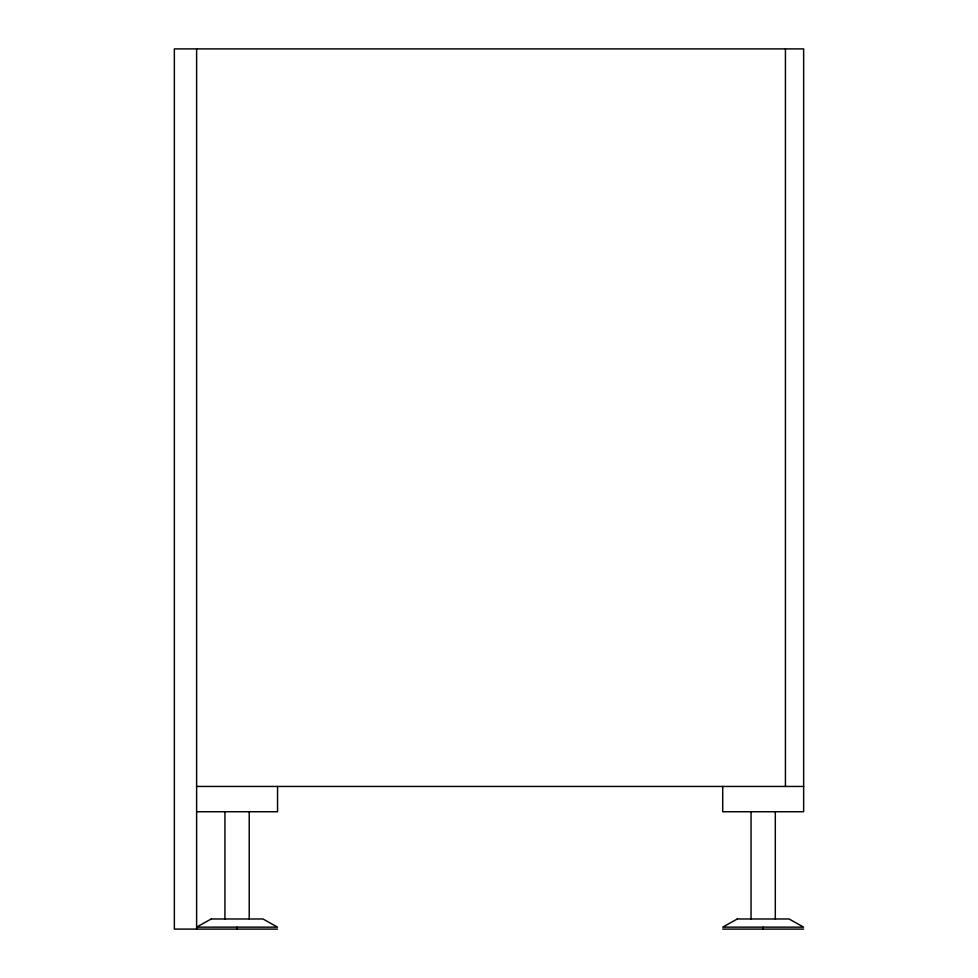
<?xml version="1.0" encoding="UTF-8"?>
<svg xmlns="http://www.w3.org/2000/svg" width="978" height="978" viewBox="0 0 978 978"><rect width="100%" height="100%" fill="white"/><g stroke="black" fill="none" stroke-linecap="round" stroke-linejoin="round"><path stroke-width="1.47" d="M196.615 786.446L803.647 786.446M196.615 811.74L277.544 811.74L277.544 786.446M277.544 929.1L174.353 929.1L174.353 48.9L803.647 48.9L803.647 811.74L722.705 811.74L722.705 786.446M722.705 929.1L803.647 929.1M785.432 48.9L785.432 786.446M775.309 811.74L775.309 918.978M763.182 927.144L763.182 929.1M751.043 811.74L751.043 918.978M249.219 811.74L249.219 918.978M237.079 927.144L237.079 929.1M224.94 811.74L224.94 918.978M196.615 48.9L196.615 929.1M211.187 918.978L196.615 927.144L277.544 927.144L262.972 918.978L211.187 918.978M737.278 918.978L722.705 927.144L803.647 927.144L789.075 918.978L737.278 918.978"/></g></svg>
